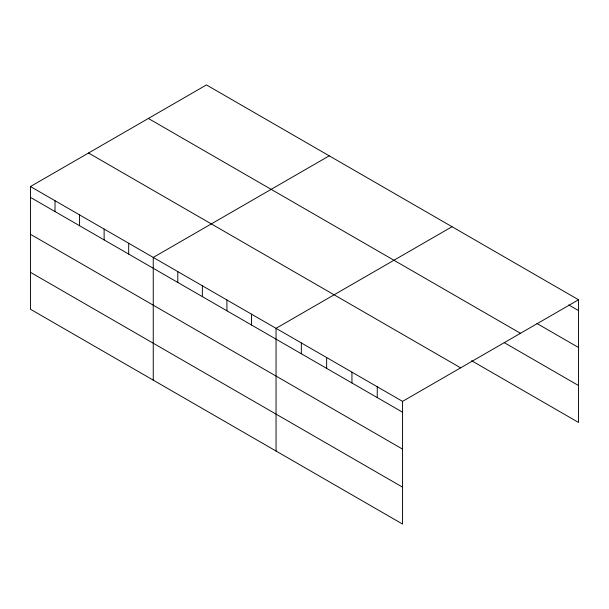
<?xml version="1.0" encoding="UTF-8"?>
<svg xmlns="http://www.w3.org/2000/svg" width="609" height="609" viewBox="0 0 609 609"><rect width="100%" height="100%" fill="white"/><g stroke="black" fill="none" stroke-linecap="round" stroke-linejoin="round"><path stroke-width="0.91" d="M30.45 186.537L402.557 401.377L402.557 524.067L30.45 309.235L30.45 186.537L206.443 84.933L578.55 299.765L578.55 422.463L471.625 360.726M329.241 155.828L153.247 257.432L153.247 380.13M452.03 226.723L276.044 328.327L276.044 451.025M402.557 401.377L578.55 299.765M568.753 304.942L578.55 310.598M536.925 323.478L578.55 347.511M148.368 118.466L520.474 333.298M504.275 342.661L578.55 385.543M88.526 153.011L460.632 367.844M30.45 197.369L402.557 412.202M30.45 234.282L402.557 449.122M30.45 272.322L402.557 487.154M377.253 386.768L377.253 397.593M351.949 372.16L351.949 382.985M326.645 357.552L326.645 368.376M301.341 342.943L301.341 353.768M251.479 314.153L251.479 324.978M226.921 299.971L226.921 310.803M202.363 285.796L202.363 296.621M177.805 271.614L177.805 282.447M128.689 243.257L128.689 254.082M104.124 229.075L104.124 239.908M79.566 214.901L79.566 225.726M55.008 200.719L55.008 211.551"/></g></svg>
